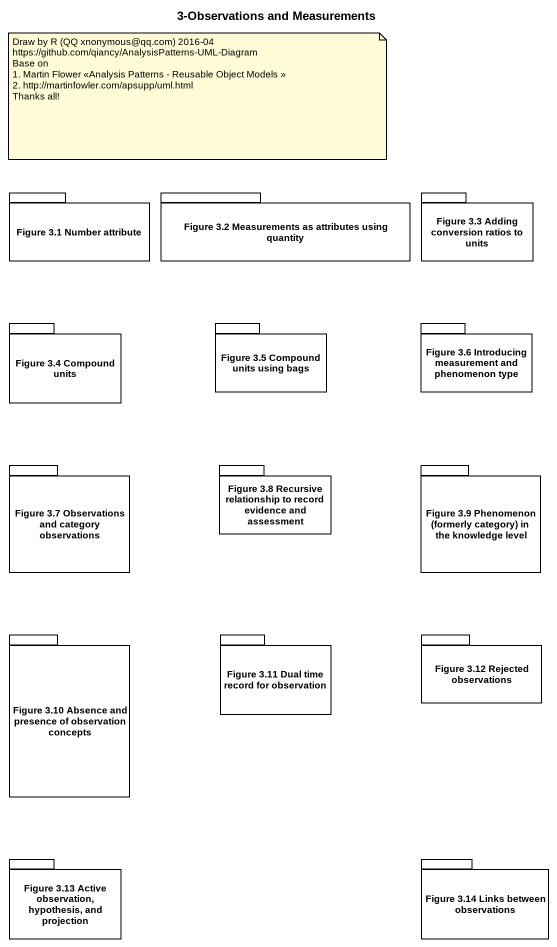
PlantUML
@startuml
title 3-Observations and Measurements
package "Figure 3.1 Number attribute" as Figure_3_1_Number_attribute {
}
package "Figure 3.2 Measurements as attributes using quantity" as Figure_3_2_Measurements_as {
}
package "Figure 3.3 Adding conversion ratios to units" as Figure_3_3_Adding {
}
package "Figure 3.4 Compound units" as Figure_3_4_Compound_units {
}
package "Figure 3.5 Compound units using bags" as Figure_3_5_Compound_units {
}
package "Figure 3.6 Introducing measurement and phenomenon type" as Figure_3_6_Introducing {
}
package "Figure 3.7 Observations and category observations" as Figure_3_7_Observations_and {
}
package "Figure 3.8 Recursive relationship to record evidence and assessment" as Figure_3_8_Recursive {
}
package "Figure 3.9 Phenomenon (formerly category) in the knowledge level" as Figure_3_9_Phenomenon {
}
package "Figure 3.10 Absence and presence of observation concepts" as Figure_3_10_Absence_and {
}
package "Figure 3.11 Dual time record for observation" as Figure_3_11_Dual_time {
}
package "Figure 3.12 Rejected observations" as Figure_3_12_Rejected {
}
package "Figure 3.13 Active observation, hypothesis, and projection" as Figure_3_13_Active {
}
package "Figure 3.14 Links between observations" as Figure_3_14_Links_between {
}
note as N1
  Draw by R (QQ xnonymous@qq.com) 2016-04
  https://github.com/qiancy/AnalysisPatterns-UML-Diagram
  Base on
  1. Martin Flower <<Analysis Patterns - Reusable Object Models >>
  2. http://martinfowler.com/apsupp/uml.html
  Thanks all!
end note
@enduml
